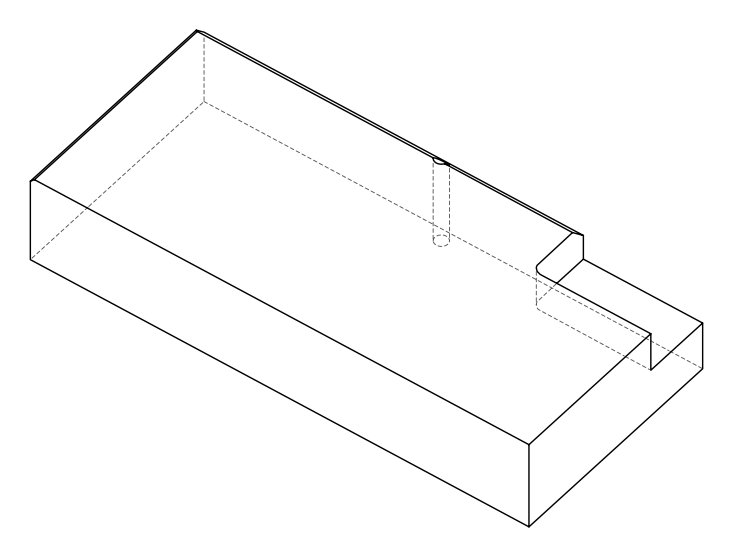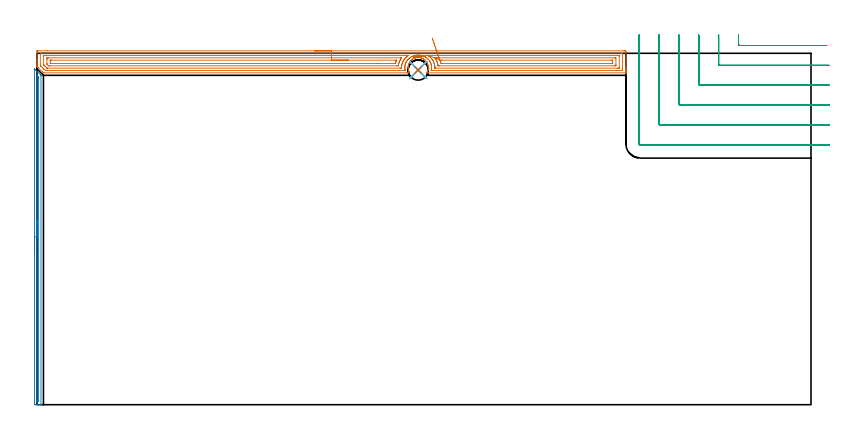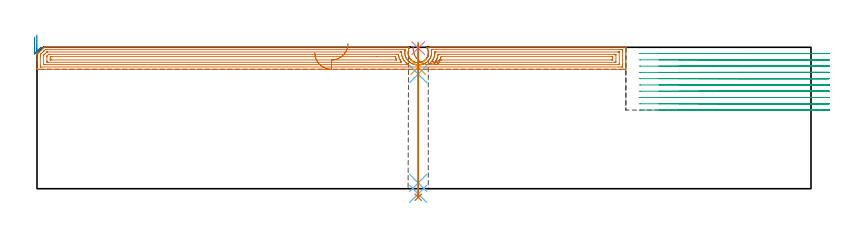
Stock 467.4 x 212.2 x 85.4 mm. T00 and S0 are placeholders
(PLAN: 7 operations, 5 tool changes, 34.8 min)
(1 AREA_MILL | FG_CHAMFER_SURFACE | UGT0205_001 | 14.45 min | 32059 mm3)
(2 AREA_MILL_1 | FG_CHAMFER_SURFACE_1 | UGT0205_001 | 3.37 min | 1524 mm3)
(3 MILL_CORNER_NOTCH_RECTANGULAR | CORNER_NOTCH_RECTANGULAR | NXT0201_012 | Follow Part, ap 4, ae 75% | 16.11 min | 267000 mm3)
(4 SPOT_DRILL | STEP1HOLE | NXT0321_9005460120000 | 0.03 min | 0 mm3)
(5 DRILL_BLIND_HOLE_INTO_CENTER | STEP1HOLE | NXT0301_126 | 0.06 min | 409 mm3)
(6 GUN_DRILL_THROUGH_HOLE | STEP1HOLE | UGT0307_003 | 0.42 min | 2815 mm3)
(7 DRILL_TO_ENLARGE_THROUGH_HOLE | STEP1HOLE | UGT0301_231 | 0.37 min | 6317 mm3)
(TOOL UGT0205_001 | Chamfer Mill 20 x 3 x 45 deg. | D20 FL50 Z2)
(TOOL NXT0201_012 | ENDMILL 16mm [2P460-1600-NA 1630] | D16 FL38 Z6)
(TOOL NXT0321_9005460120000 | NC Spot Drill, 142deg, 12mm, Carbide, Uncoated | D12 PA142 FL30 Z2)
(TOOL NXT0301_126 | Carbide Drill 8mm [861.1-0800-024A1-GP GC34] | D8 PA150 FL25 Z2)
(TOOL UGT0307_003 | Gun Drill 7 mm | D7 PA130 FL24 Z1)
(TOOL UGT0301_231 | Twist Drill 12.2 mm | D12.2 PA118 FL97 Z2)
(OP 1 AREA_MILL)
G17 G21 G94 G90
T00 M6
G54
G17 G0 G90 X167.8 Y213.7 S1061 M3
G43 Z95.4 H0
Z82.1
G94 G1 X167.838 Z81.228 F250.
X167.952 Z80.364
X168.141 Z79.512
X168.403 Z78.68
X168.737 Z77.874
X169.14 Z77.1
X169.609 Z76.364
X170.14 Z75.672
X170.729 Z75.029
X171.372 Z74.44
X172.064 Z73.908
X172.8 Z73.44
X173.574 Z73.037
X174.38 Z72.703
X175.212 Z72.441
X176.064 Z72.252
X176.928 Z72.138
X177.8 Z72.1
X354.516
X354.992 Y213.698 Z72.102
X355.462 Y213.694 Z72.103
X355.591 Y213.692 Z72.106
X355.595 Y213.23 Z72.568
X355.6 Y212.628 Z73.169
Y203.519 Z82.275
Y202.956 Z82.841
Y202.636 Z83.16
Y202.073 Z83.723
Y201.753 Z84.042
Y201.113 Z84.687
Y200.741 Z85.058
Y200.41 Z85.38
X355.593 Y200.402 Z85.388
X355.439 Y200.4 Z85.4
X236.269
X235.41 Y200.407 Z85.393
X235.591 Y200.757 Z85.043
X235.688 Y200.945 Z84.855
X235.786 Y201.16 Z84.64
X235.929 Y201.509 Z84.291
X236.084 Y202.038 Z83.762
X236.186 Y202.475 Z83.325
X236.252 Y202.916 Z82.884
X236.285 Y203.355 Z82.445
X236.287 Y203.794 Z82.006
X236.257 Y204.234 Z81.566
X236.196 Y204.672 Z81.128
X236.099 Y205.113 Z80.687
X235.975 Y205.55 Z80.25
X235.929 Y205.692 Z80.108
X235.772 Y206.063 Z79.737
X235.594 Y206.428 Z79.372
X235.376 Y206.802 Z78.998
X235.334 Y206.874 Z78.925
X235.214 Y207.05 Z78.745
X235.042 Y207.305 Z78.493
X234.643 Y207.763 Z78.036
X234.22 Y208.184 Z77.616
X234.186 Y208.213 Z77.586
X234.14 Y208.253 Z77.546
X233.888 Y208.441 Z77.357
X233.779 Y208.521 Z77.274
X233.701 Y208.58 Z77.217
X233.246 Y208.88 Z76.92
X233.08 Y208.974 Z76.826
X232.907 Y209.062 Z76.737
X232.352 Y209.295 Z76.5
X232.252 Y209.327 Z76.466
X232.03 Y209.404 Z76.395
X231.907 Y209.445 Z76.354
X231.895 Y209.448 Z76.352
X231.457 Y209.559 Z76.24
X231.011 Y209.636 Z76.162
X230.563 Y209.684 Z76.114
X230.452 Y209.689 Z76.105
X230.395 Y209.692 Z76.104
X230.06 Y209.697 Z76.102
X229.77 Y209.673 Z76.119
X229.669 Y209.667 Z76.128
X229.377 Y209.631 Z76.168
X229.22 Y209.61 Z76.188
X228.774 Y209.52 Z76.277
X228.324 Y209.392 Z76.403
X228.235 Y209.359 Z76.434
X228.087 Y209.307 Z76.49
X227.88 Y209.231 Z76.565
X227.497 Y209.062 Z76.737
X226.986 Y208.774 Z77.025
X226.575 Y208.492 Z77.307
X226.45 Y208.394 Z77.405
X226.18 Y208.183 Z77.615
X226.092 Y208.104 Z77.694
X225.713 Y207.717 Z78.082
X225.557 Y207.534 Z78.265
X225.363 Y207.306 Z78.493
X225.345 Y207.281 Z78.518
X225.197 Y207.084 Z78.714
X224.992 Y206.761 Z79.039
X224.805 Y206.428 Z79.372
X224.6 Y205.993 Z79.807
X224.43 Y205.55 Z80.25
X224.303 Y205.149 Z80.651
X224.205 Y204.672 Z81.128
X224.143 Y204.234 Z81.566
X224.113 Y203.794 Z82.006
X224.115 Y203.355 Z82.445
X224.148 Y202.916 Z82.884
X224.213 Y202.481 Z83.319
X224.306 Y202.038 Z83.762
X224.449 Y201.596 Z84.204
X224.621 Y201.16 Z84.64
X224.664 Y201.07 Z84.73
X224.888 Y200.604 Z85.194
X224.992 Y200.406 Z85.392
X224.664 Y200.4 Z85.4
X4.179
X3.896 Y200.406 Z85.391
X3.365 Y200.935 Z84.865
X3.286 Y201.012 Z84.785
X0.779 Y203.519 Z82.277
X0.423 Y203.877 Z81.923
X0.251 Y204.049 Z81.751
X0.013 Y204.288 Z81.51
X0.001 Y204.305 Z81.492
X0. Y204.421 Z81.378
Y204.558 Z81.242
Y205.526 Z80.273
Y206.167 Z79.628
Y207.37 Z78.427
Y207.933 Z77.862
Y208.534 Z77.261
Y213.23 Z72.568
X0.003 Y213.514 Z72.283
X0.01 Y213.692 Z72.106
X0.19 Y213.699 Z72.099
X0.608 Y213.7 Z72.1
X6.146
X177.8
Y212.286 Z73.514
X353.206 Y212.285 Z73.515
X353.269
X353.584 Y212.279 Z73.521
X353.59 Y212.178 Z73.622
X353.597 Y211.96 Z73.84
X353.599 Y211.464 Z74.336
X353.6 Y211.075 Z74.725
X353.599 Y202.636 Z83.164
X353.598 Y202.249 Z83.551
X353.59 Y201.858 Z83.942
X353.586 Y201.82 Z83.98
X353.569 Y201.819 Z83.981
X353.518 Y201.816 Z83.984
X353.414 Y201.815 Z83.985
X353.206 Y201.814 Z83.986
X238.885
X238.129 Y201.82 Z83.98
X238.074 Y201.821 Z83.979
X238.082 Y201.874 Z83.926
X238.102 Y201.991 Z83.809
X238.139 Y202.188 Z83.612
X238.195 Y202.497 Z83.303
X238.211 Y202.636 Z83.164
X238.274 Y203.301 Z82.499
X238.277 Y203.519 Z82.281
X238.275 Y203.846 Z81.954
X238.257 Y204.201 Z81.599
X238.234 Y204.402 Z81.398
X238.181 Y204.775 Z81.025
X238.093 Y205.246 Z80.554
X238.085 Y205.284 Z80.516
X238.079 Y205.309 Z80.491
X238.054 Y205.41 Z80.39
X237.872 Y205.995 Z79.805
X237.805 Y206.167 Z79.633
X237.625 Y206.591 Z79.209
X237.384 Y207.05 Z78.75
X237.161 Y207.434 Z78.366
X236.824 Y207.933 Z77.867
X236.269 Y208.575 Z77.225
X236.027 Y208.816 Z76.984
X235.696 Y209.131 Z76.669
X235.376 Y209.377 Z76.423
X234.925 Y209.698 Z76.102
X234.484 Y209.982 Z75.818
X234.271 Y210.101 Z75.699
X233.881 Y210.294 Z75.506
X233.591 Y210.415 Z75.385
X233.17 Y210.581 Z75.219
X232.698 Y210.737 Z75.063
X232.479 Y210.798 Z75.002
X232.087 Y210.894 Z74.906
X231.806 Y210.948 Z74.852
X231.36 Y211.022 Z74.778
X230.913 Y211.071 Z74.729
X230.387 Y211.102 Z74.698
X230.02 Y211.104 Z74.696
X229.522 Y211.074 Z74.726
X229.128 Y211.03 Z74.77
X228.73 Y210.975 Z74.825
X228.235 Y210.876 Z74.924
X227.997 Y210.817 Z74.983
X227.342 Y210.625 Z75.175
X227.309 Y210.614 Z75.186
X227.218 Y210.581 Z75.219
X226.673 Y210.361 Z75.439
X226.581 Y210.321 Z75.479
X226.45 Y210.259 Z75.541
X226.08 Y210.064 Z75.736
X225.557 Y209.761 Z76.039
X225.519 Y209.736 Z76.064
X225.464 Y209.698 Z76.102
X225.006 Y209.363 Z76.437
X224.664 Y209.097 Z76.703
X224.515 Y208.963 Z76.837
X224.365 Y208.816 Z76.984
X224.074 Y208.516 Z77.284
X223.772 Y208.175 Z77.625
X223.662 Y208.041 Z77.759
X223.58 Y207.933 Z77.867
X223.294 Y207.523 Z78.277
X223.008 Y207.05 Z78.75
X222.961 Y206.968 Z78.832
X222.879 Y206.811 Z78.989
X222.68 Y206.364 Z79.436
X222.605 Y206.167 Z79.633
X222.443 Y205.716 Z80.084
X222.32 Y205.284 Z80.516
X222.264 Y205.01 Z80.79
X222.166 Y204.402 Z81.398
X222.147 Y204.242 Z81.558
X222.128 Y203.895 Z81.905
X222.124 Y203.519 Z82.281
X222.163 Y202.811 Z82.989
X222.183 Y202.636 Z83.164
X222.216 Y202.409 Z83.391
X222.278 Y202.053 Z83.747
X222.304 Y201.894 Z83.906
X222.313 Y201.82 Z83.98
X222.297 Y201.819 Z83.981
X222.194 Y201.816 Z83.984
X221.986 Y201.814 Z83.986
X221.925
X5.902
X5.072 Y201.82 Z83.98
X5.003 Y201.821 Z83.979
X4.179 Y202.574 Z83.226
X4.115 Y202.636 Z83.164
X3.231 Y203.519 Z82.281
X2.394 Y204.357 Z81.443
X2.352 Y204.402 Z81.398
X2.01 Y204.781 Z81.019
X2.004 Y205.284 Z80.516
X2.001 Y205.673 Z80.127
Y211.464 Z74.336
X2.002 Y211.851 Z73.949
X2.01 Y212.242 Z73.558
X2.014 Y212.28 Z73.52
X2.031 Y212.281 Z73.519
X2.082 Y212.284 Z73.516
X2.186 Y212.285 Z73.515
X2.394 Y212.286 Z73.514
X177.8
Y210.872 Z74.928
X223.478 Y210.871 Z74.929
X223.772 Y210.87 Z74.93
X224.065 Y210.867 Z74.933
X224.239 Y210.865 Z74.935
X223.972 Y210.653 Z75.147
X223.881 Y210.581 Z75.219
X223.772 Y210.5 Z75.3
X223.315 Y210.15 Z75.65
X222.879 Y209.784 Z76.016
X222.834 Y209.742 Z76.058
X222.791 Y209.698 Z76.102
X222.4 Y209.29 Z76.51
X221.98 Y208.816 Z76.984
X221.61 Y208.305 Z77.495
X221.368 Y207.933 Z77.867
X221.263 Y207.765 Z78.035
X221.094 Y207.476 Z78.324
X220.953 Y207.189 Z78.611
X220.891 Y207.05 Z78.75
X220.687 Y206.57 Z79.23
X220.542 Y206.167 Z79.633
X220.459 Y205.912 Z79.888
X220.295 Y205.284 Z80.516
X220.277 Y205.209 Z80.591
X220.201 Y204.76 Z81.04
X220.158 Y204.444 Z81.356
X220.154 Y204.402 Z81.398
X220.132 Y203.999 Z81.801
X220.117 Y203.602 Z82.198
X220.123 Y203.266 Z82.534
X220.12 Y203.242 Z82.558
X220.118 Y203.235 Z82.565
X220.091 Y203.234 Z82.566
X219.896 Y203.23 Z82.57
X219.602 Y203.229 Z82.571
X219.308 Y203.228 Z82.572
X6.257 Y203.229 Z82.571
X6.111 Y203.23 Z82.57
X6.038 Y203.233 Z82.567
X6.005 Y203.235 Z82.565
X5.964 Y203.26 Z82.54
X5.693 Y203.519 Z82.281
X5.072 Y204.129 Z81.671
X4.798 Y204.402 Z81.398
X4.179 Y205.022 Z80.778
X4.052 Y205.156 Z80.644
X4.022 Y205.189 Z80.611
X4.01 Y205.226 Z80.574
X4.006 Y205.284 Z80.516
X4.001 Y205.46 Z80.34
X4. Y210.581 Z75.219
X4.001 Y210.757 Z75.043
X4.005 Y210.817 Z74.983
X4.01 Y210.859 Z74.941
X4.034 Y210.865 Z74.935
X4.179 Y210.867 Z74.933
X4.779 Y210.871 Z74.929
X177.8 Y210.872 Z74.928
Y209.457 Z76.343
X219.552
X219.938 Y209.455 Z76.345
X220.154 Y209.452 Z76.348
X220.176 Y209.451 Z76.349
X220.177 Y209.446 Z76.354
X220.156 Y209.411 Z76.389
X220.116 Y209.351 Z76.449
X220.052 Y209.262 Z76.538
X219.927 Y209.086 Z76.714
X219.741 Y208.816 Z76.984
X219.572 Y208.555 Z77.245
X219.308 Y208.129 Z77.671
X219.238 Y208.002 Z77.798
X219.203 Y207.933 Z77.867
X218.954 Y207.401 Z78.399
X218.803 Y207.05 Z78.75
X218.696 Y206.773 Z79.027
X218.487 Y206.167 Z79.633
X218.47 Y206.113 Z79.687
X218.416 Y205.907 Z79.893
X218.298 Y205.401 Z80.399
X218.276 Y205.284 Z80.516
X218.165 Y204.65 Z81.15
X217.523 Y204.645 Z81.155
X217.279 Y204.643 Z81.157
X7.75
X7.505 Y204.644 Z81.156
X7.182 Y204.647 Z81.153
X7.024 Y204.65 Z81.15
X6.857 Y204.802 Z80.998
X6.367 Y205.284 Z80.516
X6.206 Y205.448 Z80.352
X6.082 Y205.579 Z80.221
X6.01 Y205.657 Z80.143
X6. Y206.167 Z79.633
Y208.78 Z77.02
Y208.816 Z76.984
X6.006 Y209.239 Z76.561
X6.01 Y209.444 Z76.356
X6.215 Y209.451 Z76.349
X6.857 Y209.456 Z76.344
X7.101 Y209.457 Z76.343
X177.8
Y208.043 Z77.757
X216.742 Y208.042 Z77.758
X216.965 Y208.04 Z77.76
X217.112 Y208.036 Z77.764
X217.125 Y208.032 Z77.768
X217.124 Y208.025 Z77.775
X217.117 Y208.002 Z77.798
X217.089 Y207.933 Z77.867
X216.954 Y207.612 Z78.188
X216.728 Y207.05 Z78.75
X216.702 Y206.98 Z78.82
X216.63 Y206.772 Z79.028
X216.446 Y206.167 Z79.633
X216.418 Y206.077 Z79.723
X216.072 Y206.064 Z79.736
X215.849 Y206.059 Z79.741
X215.738 Y206.058 Z79.742
X205.286 Y206.057 Z79.743
X8.531
X8.308 Y206.059 Z79.741
X8.159 Y206.061 Z79.739
X8.046 Y206.064 Z79.736
X8.028 Y206.082 Z79.718
X8.01 Y206.167 Z79.633
X8.001 Y206.801 Z78.999
Y207.933 Z77.867
X8.003 Y208.012 Z77.788
X8.006 Y208.031 Z77.769
X8.008 Y208.035 Z77.765
X8.048 Y208.037 Z77.763
X8.196 Y208.041 Z77.759
X8.419 Y208.043 Z77.757
X8.531
X177.8
X178.672 Z77.795
X179.537 Z77.909
X180.388 Z78.098
X181.22 Z78.36
X182.026 Z78.694
X182.8 Z79.097
X183.536 Z79.565
X184.228 Z80.096
X184.871 Z80.686
X185.46 Z81.329
X185.992 Z82.021
X186.46 Z82.757
X186.863 Z83.531
X187.197 Z84.337
X187.459 Z85.169
X187.648 Z86.02
X187.762 Z86.885
X187.8 Z87.757
G0 X227.177 Y209.985 Z85.863
G1 X227.131 Y209.98 Z84.991
X227.16 Y209.983 Z84.12
X227.264 Y209.994 Z83.253
X227.444 Y210.011 Z82.4
X227.697 Y210.036 Z81.565
X228.021 Y210.068 Z80.756
X228.414 Y210.106 Z79.978
X228.873 Y210.151 Z79.238
X229.395 Y210.202 Z78.54
X229.975 Y210.259 Z77.891
X230.609 Y210.322 Z77.296
X231.292 Y210.389 Z76.758
X232.02 Y210.46 Z76.281
X232.786 Y210.535 Z75.871
X233.585 Y210.613 Z75.529
X234.41 Y210.694 Z75.258
X235.256 Y210.777 Z75.061
X236.116 Y210.862 Z74.938
X236.146 Y210.865 Z74.935
X236.269 Y210.867 Z74.933
X236.868 Y210.871 Z74.929
X351.128
X351.421 Y210.869 Z74.931
X351.519 Y210.868 Z74.932
X351.587 Y210.865 Z74.935
X351.592 Y210.758 Z75.042
X351.597 Y210.581 Z75.219
X351.6 Y210.405 Z75.395
X351.599 Y203.343 Z82.457
X351.595 Y203.283 Z82.517
X351.59 Y203.241 Z82.559
X351.566 Y203.235 Z82.565
X351.421 Y203.233 Z82.567
X350.821 Y203.229 Z82.571
X240.732
X240.438 Y203.23 Z82.57
X240.355 Y203.232 Z82.568
X240.306 Y203.235 Z82.565
X240.291 Y203.238 Z82.562
X240.29 Y203.253 Z82.547
X240.285 Y203.371 Z82.429
X240.282 Y203.519 Z82.281
X240.27 Y203.976 Z81.824
X240.238 Y204.402 Z81.398
X240.164 Y204.964 Z80.836
X240.097 Y205.284 Z80.516
X240.02 Y205.63 Z80.17
X239.888 Y206.119 Z79.681
X239.874 Y206.167 Z79.633
X239.839 Y206.281 Z79.519
X239.511 Y207.05 Z78.75
X239.171 Y207.711 Z78.089
X239.038 Y207.933 Z77.867
X238.947 Y208.082 Z77.718
X238.643 Y208.521 Z77.279
X238.404 Y208.816 Z76.984
X238.054 Y209.221 Z76.579
X237.591 Y209.698 Z76.102
X237.161 Y210.094 Z75.706
X236.884 Y210.307 Z75.493
X236.51 Y210.581 Z75.219
X236.269 Y210.752 Z75.048
X236.204 Y210.796 Z75.004
X236.181 Y210.812 Z74.988
X236.116 Y210.862 Z74.938
X240.261 Y209.45 Z76.35
X240.408 Y209.453 Z76.347
X240.732 Y209.455 Z76.345
X241.381 Y209.457 Z76.343
X241.625
X348.743
X348.989 Y209.455 Z76.345
X349.483 Y209.45 Z76.35
X349.59 Y209.438 Z76.362
X349.6 Y208.816 Z76.984
Y205.284 Z80.516
X349.594 Y204.861 Z80.939
X349.59 Y204.656 Z81.144
X349.385 Y204.649 Z81.151
X348.743 Y204.644 Z81.156
X348.499 Y204.643 Z81.157
X243.166
X242.517 Y204.645 Z81.155
X242.269 Y204.647 Z81.153
X242.235 Y204.65 Z81.15
X242.23 Y204.662 Z81.138
X242.219 Y204.697 Z81.103
X242.118 Y205.284 Z80.516
X242.014 Y205.782 Z80.018
X241.909 Y206.167 Z79.633
X241.844 Y206.39 Z79.41
X241.77 Y206.626 Z79.174
X241.625 Y207.005 Z78.795
X241.605 Y207.05 Z78.75
X241.332 Y207.644 Z78.156
X241.181 Y207.933 Z77.867
X241.024 Y208.228 Z77.572
X240.732 Y208.722 Z77.078
X240.671 Y208.816 Z76.984
X240.55 Y208.996 Z76.804
X240.261 Y209.45 Z76.35
X243.275 Y208.037 Z77.763
X243.303 Y208.039 Z77.761
X243.41 Y208.041 Z77.759
X244.191 Y208.043 Z77.757
X244.303
X347.069
X347.292 Y208.042 Z77.758
X347.441 Y208.04 Z77.76
X347.559 Y208.036 Z77.764
X347.591 Y208.031 Z77.769
X347.593 Y208.023 Z77.777
X347.596 Y207.933 Z77.867
X347.6 Y207.298 Z78.502
Y207.05 Z78.75
Y206.415 Z79.385
X347.599 Y206.167 Z79.633
X347.597 Y206.088 Z79.712
X347.594 Y206.069 Z79.731
X347.592 Y206.065 Z79.735
X347.552 Y206.063 Z79.737
X347.404 Y206.059 Z79.741
X347.181 Y206.057 Z79.743
X347.069
X244.414
X244.303 Y206.058 Z79.742
X244.191 Y206.061 Z79.739
X243.99 Y206.068 Z79.732
X243.959 Y206.167 Z79.633
X243.814 Y206.651 Z79.149
X243.679 Y207.05 Z78.75
X243.41 Y207.706 Z78.094
X243.313 Y207.933 Z77.867
X243.288 Y207.997 Z77.803
X243.275 Y208.037 Z77.763
X243.06 Y208.66 Z77.192
X242.83 Y209.328 Z76.681
X242.587 Y210.036 Z76.233
X242.332 Y210.778 Z75.852
X242.067 Y211.549 Z75.54
X241.794 Y212.343 Z75.301
X241.515 Y213.153 Z75.136
X241.233 Y213.973 Z75.047
X240.949 Y214.798 Z75.033
X240.666 Y215.621 Z75.095
X240.386 Y216.436 Z75.233
X240.111 Y217.236 Z75.446
X239.843 Y218.015 Z75.731
X239.584 Y218.768 Z76.088
X239.336 Y219.489 Z76.512
X239.101 Y220.172 Z77.001
X238.881 Y220.812 Z77.551
X238.677 Y221.405 Z78.158
G0 Z95.4
M5
M2
(OP 2 AREA_MILL_1)
G17 G21 G94 G90
T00 M6
G54
G17 G0 G90 X-1.5 Y91.4 S1061 M3
G43 Z95.4 H0
Z91.5
G94 G1 Y91.438 Z90.628 F250.
Y91.552 Z89.764
Y91.741 Z88.912
Y92.003 Z88.08
Y92.337 Z87.274
Y92.74 Z86.5
Y93.209 Z85.764
Y93.74 Z85.072
Y94.329 Z84.429
Y94.972 Z83.84
Y95.664 Z83.308
Y96.4 Z82.84
Y97.174 Z82.437
Y97.98 Z82.103
Y98.812 Z81.841
Y99.664 Z81.652
Y100.528 Z81.538
Y101.4 Z81.5
Y202.717
X-1.498 Y202.795
X-1.494 Z81.504
X-1.336 Y202.638 Z81.661
X-1.197 Y202.498 Z81.802
X-0.922 Y202.222 Z82.078
X2.236 Y199.064 Z85.236
X2.269 Y199.031 Z85.268
X2.394 Y198.906 Z85.392
X2.4 Y198.632 Z85.4
Y0.15
X2.405 Y0.01 Z85.395
X2.398 Y0.008 Z85.389
X2.344 Y0.003 Z85.336
X1.979 Y0. Z84.979
X1.511 Z84.51
X0.896 Z83.892
X-0.304 Z82.693
X-0.889 Z82.105
X-1.149 Y0.001 Z81.845
X-1.485 Y0.004 Z81.51
X-1.49 Y0.007 Z81.505
X-1.497 Y0.6 Z81.503
X-1.5 Y1.21 Z81.5
Y101.4
X-0.086 Z82.914
X-0.085 Y198.811 Z82.915
X-0.083 Y198.87 Z82.917
X-0.079 Y198.914 Z82.921
X-0.078 Y198.917 Z82.922
X-0.07 Y198.912 Z82.93
X0.004 Y198.844 Z83.004
X0.218 Y198.632 Z83.218
X0.896 Y197.951 Z83.896
X0.947 Y197.896 Z83.947
X0.97 Y197.868 Z83.97
X0.979 Y197.828 Z83.979
X0.982 Y197.74 Z83.982
X0.984 Y197.652 Z83.984
X0.986 Y196.848 Z83.986
X0.985 Y2.295 Z83.985
X0.984 Y2.205 Z83.984
X0.979 Y2.029 Z83.979
X0.975 Y2.008 Z83.975
X0.967 Y2.006 Z83.967
X0.944 Y2.002 Z83.944
X0.896 Y2.001 Z83.896
X0.387 Z83.387
X0.004 Y2.004 Z83.004
X-0.051 Y2.006 Z82.949
X-0.078 Y2.009 Z82.922
X-0.081 Y2.116 Z82.919
X-0.085 Y2.294 Z82.915
X-0.086 Y2.384 Z82.914
Y2.473
Y101.4
Y102.272 Z82.952
Y103.137 Z83.066
Y103.988 Z83.255
Y104.82 Z83.517
Y105.626 Z83.851
Y106.4 Z84.254
Y107.136 Z84.723
Y107.828 Z85.254
Y108.471 Z85.843
Y109.06 Z86.486
Y109.592 Z87.178
Y110.06 Z87.914
Y110.463 Z88.688
Y110.797 Z89.494
Y111.059 Z90.326
Y111.248 Z91.178
Y111.362 Z92.043
Y111.4 Z92.914
G0 Z95.4
M5
M2
(OP 3 MILL_CORNER_NOTCH_RECTANGULAR)
G17 G21 G94 G90
T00 M6
G54
G17 G0 G90 X423.587 Y223.2 S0 M3
G43 Z95.4 H1
Z81.61
G94 G1 X423.599 Y220.2 F250.
X423.6 Y219.949 F500.
Y217.694
G3 X424.394 Y216.9 R0.8
G1 X473.874
X476.874 F250.
G0 Z95.4
X411.584 Y223.2
Z81.61
G1 X411.599 Y220.2
X411.6 Y219.949 F500.
Y205.695
G3 X412.395 Y204.9 R0.8
G1 X475.4
X478.4 F250.
G0 Z95.4
X399.578 Y223.2
Z81.61
G1 X399.599 Y220.2
X399.6 Y219.949 F500.
Y193.695
G3 X400.395 Y192.9 R0.8
G1 X475.4
X478.4 F250.
G0 Z95.4
X387.567 Y223.2
Z81.61
G1 X387.599 Y220.2
G2 X387.6 Y219.949 R24. F500.
G1 Y181.695
G3 X388.395 Y180.9 R0.8
G1 X475.4
X478.4 F250.
G0 Z95.4
X375.535 Y223.199
Z81.61
G1 X375.597 Y220.2
G2 X375.6 Y219.949 R12. F500.
G1 Y169.695
G3 X376.395 Y168.9 R0.8
G1 X475.4
X478.4 F250.
G0 Z95.4
X363.6 Y222.949
Z81.61
G1 Y219.949
Y157.696 F500.
G3 X364.396 Y156.9 R0.8
G1 X475.4
X478.4 F250.
G0 Z95.4
X423.6 Y223.2
Z77.82
G1 Y220.2
Y217.694 F500.
G3 X424.394 Y216.9 R0.8
G1 X473.874
X476.874 F250.
G0 Z95.4
X411.6 Y223.2
Z77.82
G1 Y220.2
Y205.695 F500.
G3 X412.395 Y204.9 R0.8
G1 X475.4
X478.4 F250.
G0 Z95.4
X399.6 Y223.2
Z77.82
G1 Y220.2
Y193.695 F500.
G3 X400.395 Y192.9 R0.8
G1 X475.4
X478.4 F250.
G0 Z95.4
X387.6 Y223.2
Z77.82
G1 Y220.2
Y181.695 F500.
G3 X388.395 Y180.9 R0.8
G1 X475.4
X478.4 F250.
G0 Z95.4
X375.6 Y223.2
Z77.82
G1 Y220.2
Y169.695 F500.
G3 X376.395 Y168.9 R0.8
G1 X475.4
X478.4 F250.
G0 Z95.4
X363.6 Y223.2
Z77.82
G1 Y220.2
Y157.696 F500.
G3 X364.396 Y156.9 R0.8
G1 X475.4
X478.4 F250.
G0 Z95.4
X423.6 Y223.2
Z74.03
G1 Y220.2
Y217.694 F500.
G3 X424.394 Y216.9 R0.8
G1 X473.874
X476.874 F250.
G0 Z95.4
X411.6 Y223.2
Z74.03
G1 Y220.2
Y205.695 F500.
G3 X412.395 Y204.9 R0.8
G1 X475.4
X478.4 F250.
G0 Z95.4
X399.6 Y223.2
Z74.03
G1 Y220.2
Y193.695 F500.
G3 X400.395 Y192.9 R0.8
G1 X475.4
X478.4 F250.
G0 Z95.4
X387.6 Y223.2
Z74.03
G1 Y220.2
Y181.695 F500.
G3 X388.395 Y180.9 R0.8
G1 X475.4
X478.4 F250.
G0 Z95.4
X375.6 Y223.2
Z74.03
G1 Y220.2
Y169.695 F500.
G3 X376.395 Y168.9 R0.8
G1 X475.4
X478.4 F250.
G0 Z95.4
X363.6 Y223.2
Z74.03
G1 Y220.2
Y157.696 F500.
G3 X364.396 Y156.9 R0.8
G1 X475.4
X478.4 F250.
G0 Z95.4
X423.6 Y223.2
Z70.24
G1 Y220.2
Y217.694 F500.
G3 X424.394 Y216.9 R0.8
G1 X473.874
X476.874 F250.
G0 Z95.4
X411.6 Y223.2
Z70.24
G1 Y220.2
Y205.695 F500.
G3 X412.395 Y204.9 R0.8
G1 X475.4
X478.4 F250.
G0 Z95.4
X399.6 Y223.2
Z70.24
G1 Y220.2
Y193.695 F500.
G3 X400.395 Y192.9 R0.8
G1 X475.4
X478.4 F250.
G0 Z95.4
X387.6 Y223.2
Z70.24
G1 Y220.2
Y181.695 F500.
G3 X388.395 Y180.9 R0.8
G1 X475.4
X478.4 F250.
G0 Z95.4
X375.6 Y223.2
Z70.24
G1 Y220.2
Y169.695 F500.
G3 X376.395 Y168.9 R0.8
G1 X475.4
X478.4 F250.
G0 Z95.4
X363.6 Y223.2
Z70.24
G1 Y220.2
Y157.696 F500.
G3 X364.396 Y156.9 R0.8
G1 X475.4
X478.4 F250.
G0 Z95.4
X423.6 Y223.2
Z66.45
G1 Y220.2
Y217.694 F500.
G3 X424.394 Y216.9 R0.8
G1 X473.874
X476.874 F250.
G0 Z95.4
X411.6 Y223.2
Z66.45
G1 Y220.2
Y205.695 F500.
G3 X412.395 Y204.9 R0.8
G1 X475.4
X478.4 F250.
G0 Z95.4
X399.6 Y223.2
Z66.45
G1 Y220.2
Y193.695 F500.
G3 X400.395 Y192.9 R0.8
G1 X475.4
X478.4 F250.
G0 Z95.4
X387.6 Y223.2
Z66.45
G1 Y220.2
Y181.695 F500.
G3 X388.395 Y180.9 R0.8
G1 X475.4
X478.4 F250.
G0 Z95.4
X375.6 Y223.2
Z66.45
G1 Y220.2
Y169.695 F500.
G3 X376.395 Y168.9 R0.8
G1 X475.4
X478.4 F250.
G0 Z95.4
X363.6 Y223.2
Z66.45
G1 Y220.2
Y157.696 F500.
G3 X364.396 Y156.9 R0.8
G1 X475.4
X478.4 F250.
G0 Z95.4
X423.6 Y223.2
Z62.66
G1 Y220.2
Y217.694 F500.
G3 X424.394 Y216.9 R0.8
G1 X473.874
X476.874 F250.
G0 Z95.4
X411.6 Y223.2
Z62.66
G1 Y220.2
Y205.695 F500.
G3 X412.395 Y204.9 R0.8
G1 X475.4
X478.4 F250.
G0 Z95.4
X399.6 Y223.2
Z62.66
G1 Y220.2
Y193.695 F500.
G3 X400.395 Y192.9 R0.8
G1 X475.4
X478.4 F250.
G0 Z95.4
X387.6 Y223.2
Z62.66
G1 Y220.2
Y181.695 F500.
G3 X388.395 Y180.9 R0.8
G1 X475.4
X478.4 F250.
G0 Z95.4
X375.6 Y223.2
Z62.66
G1 Y220.2
Y169.695 F500.
G3 X376.395 Y168.9 R0.8
G1 X475.4
X478.4 F250.
G0 Z95.4
X363.6 Y223.2
Z62.66
G1 Y220.2
Y157.696 F500.
G3 X364.396 Y156.9 R0.8
G1 X475.4
X478.4 F250.
G0 Z95.4
X423.6 Y223.2
Z58.87
G1 Y220.2
Y217.694 F500.
G3 X424.394 Y216.9 R0.8
G1 X473.874
X476.874 F250.
G0 Z95.4
X411.6 Y223.2
Z58.87
G1 Y220.2
Y205.695 F500.
G3 X412.395 Y204.9 R0.8
G1 X475.4
X478.4 F250.
G0 Z95.4
X399.6 Y223.2
Z58.87
G1 Y220.2
Y193.695 F500.
G3 X400.395 Y192.9 R0.8
G1 X475.4
X478.4 F250.
G0 Z95.4
X387.6 Y223.2
Z58.87
G1 Y220.2
Y181.695 F500.
G3 X388.395 Y180.9 R0.8
G1 X475.4
X478.4 F250.
G0 Z95.4
X375.6 Y223.2
Z58.87
G1 Y220.2
Y169.695 F500.
G3 X376.395 Y168.9 R0.8
G1 X475.4
X478.4 F250.
G0 Z95.4
X363.6 Y223.2
Z58.87
G1 Y220.2
Y157.696 F500.
G3 X364.396 Y156.9 R0.8
G1 X475.4
X478.4 F250.
G0 Z95.4
X423.6 Y223.2
Z55.08
G1 Y220.2
Y217.694 F500.
G3 X424.394 Y216.9 R0.8
G1 X473.874
X476.874 F250.
G0 Z95.4
X411.6 Y223.2
Z55.08
G1 Y220.2
Y205.695 F500.
G3 X412.395 Y204.9 R0.8
G1 X475.4
X478.4 F250.
G0 Z95.4
X399.6 Y223.2
Z55.08
G1 Y220.2
Y193.695 F500.
G3 X400.395 Y192.9 R0.8
G1 X475.4
X478.4 F250.
G0 Z95.4
X387.6 Y223.2
Z55.08
G1 Y220.2
Y181.695 F500.
G3 X388.395 Y180.9 R0.8
G1 X475.4
X478.4 F250.
G0 Z95.4
X375.6 Y223.2
Z55.08
G1 Y220.2
Y169.695 F500.
G3 X376.395 Y168.9 R0.8
G1 X475.4
X478.4 F250.
G0 Z95.4
X363.6 Y223.2
Z55.08
G1 Y220.2
Y157.696 F500.
G3 X364.396 Y156.9 R0.8
G1 X475.4
X478.4 F250.
G0 Z95.4
X423.6 Y223.2
Z51.29
G1 Y220.2
Y217.694 F500.
G3 X424.394 Y216.9 R0.8
G1 X473.874
X476.874 F250.
G0 Z95.4
X411.6 Y223.2
Z51.29
G1 Y220.2
Y205.695 F500.
G3 X412.395 Y204.9 R0.8
G1 X475.4
X478.4 F250.
G0 Z95.4
X399.6 Y223.2
Z51.29
G1 Y220.2
Y193.695 F500.
G3 X400.395 Y192.9 R0.8
G1 X475.4
X478.4 F250.
G0 Z95.4
X387.6 Y223.2
Z51.29
G1 Y220.2
Y181.695 F500.
G3 X388.395 Y180.9 R0.8
G1 X475.4
X478.4 F250.
G0 Z95.4
X375.6 Y223.2
Z51.29
G1 Y220.2
Y169.695 F500.
G3 X376.395 Y168.9 R0.8
G1 X475.4
X478.4 F250.
G0 Z95.4
X363.6 Y223.2
Z51.29
G1 Y220.2
Y157.696 F500.
G3 X364.396 Y156.9 R0.8
G1 X475.4
X478.4 F250.
G0 Z95.4
X423.6 Y223.2
Z47.5
G1 Y220.2
Y217.694 F500.
G3 X424.394 Y216.9 R0.8
G1 X473.874
X476.874 F250.
G0 Z95.4
X411.6 Y223.2
Z47.5
G1 Y220.2
Y205.695 F500.
G3 X412.395 Y204.9 R0.8
G1 X475.4
X478.4 F250.
G0 Z95.4
X399.6 Y223.2
Z47.5
G1 Y220.2
Y193.695 F500.
G3 X400.395 Y192.9 R0.8
G1 X475.4
X478.4 F250.
G0 Z95.4
X387.6 Y223.2
Z47.5
G1 Y220.2
Y181.695 F500.
G3 X388.395 Y180.9 R0.8
G1 X475.4
X478.4 F250.
G0 Z95.4
X375.6 Y223.2
Z47.5
G1 Y220.2
Y169.695 F500.
G3 X376.395 Y168.9 R0.8
G1 X475.4
X478.4 F250.
G0 Z95.4
X363.6 Y223.2
Z47.5
G1 Y220.2
Y157.696 F500.
G3 X364.396 Y156.9 R0.8
G1 X475.4
X478.4 F250.
G0 Z95.4
M5
M2
(OP 4 SPOT_DRILL)
G17 G21 G94 G90
T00 M6
G54
G17 G0 G90 X230.2 Y202.1 S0 M3
G43 Z95.4 H0
G94 G81 G98 Z84.875 F250. R88.4
G80
M5
M2
(OP 5 DRILL_BLIND_HOLE_INTO_CENTER)
G17 G21 G94 G90
T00 M6
G54
G17 G0 G90 X230.2 Y202.1 S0 M3
G43 Z95.4 H1
G94 G81 G98 Z73.4 F250. R87.4
G80
M5
M2
(OP 6 GUN_DRILL_THROUGH_HOLE)
G17 G21 G94 G90
T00 M6
G54
G17 G0 G90 X230.2 Y202.1 M8
G43 Z95.4 H0
Z82.115
S716 M3
G94 G1 Z69.206 F125. M26
G4 X.084
Z3.5 F250.
G4 X.084
Z-3.132 F125.
G4 X.084
M5
M9
G0 Z82.115
Z95.4
M2
(OP 7 DRILL_TO_ENLARGE_THROUGH_HOLE)
G17 G21 G94 G90
T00 M6
G54
G17 G0 G90 X230.2 Y202.1 S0 M3
G43 Z95.4 H0
G94 G73 G98 Z-5.165 F250. Q11.321 R87.4
G80
M5
M2
